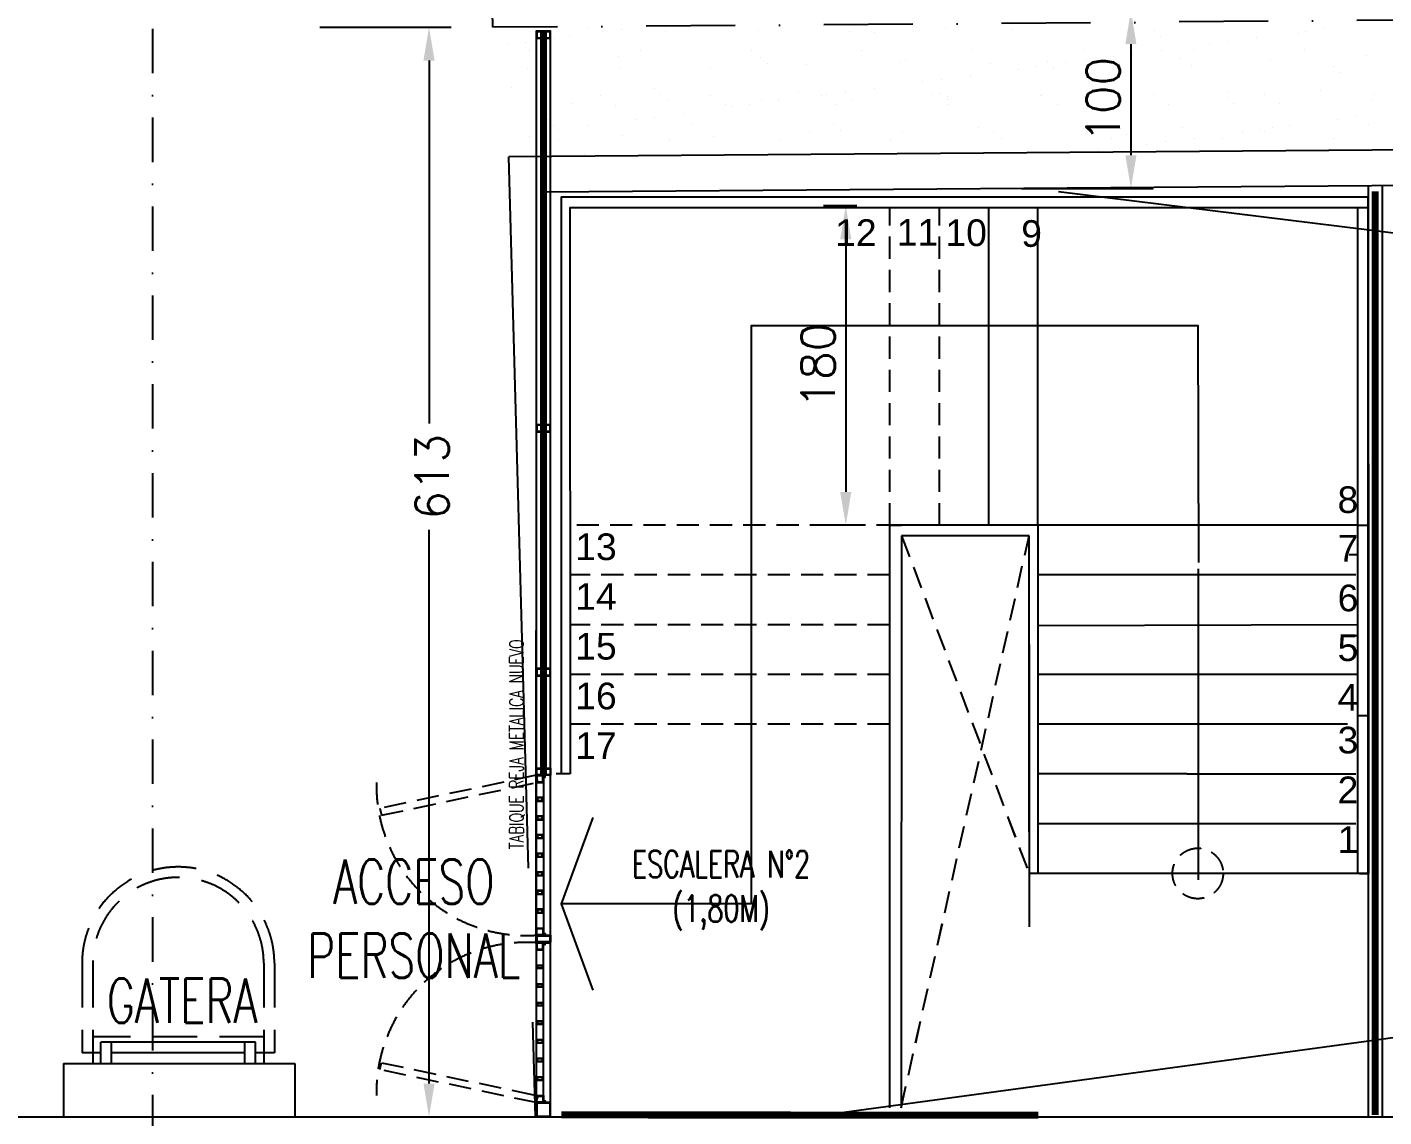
# Model space of a CAD drawing. Header units: millimetres. Extents: x 340 to 1003762, y 22 to 362022.
# Drawn here: x 603515 to 611151, y 307432 to 313566 of the extents above; entities that cross this region are included whole.
import ezdxf
from ezdxf.enums import TextEntityAlignment as Align

# ---------------------------------------------------------------- set-up
doc = ezdxf.new("R2010")
doc.units = ezdxf.units.MM
for name, pattern in [('LSBB_P_002 - PLANTA 1° NIVEL SALA DE VENTAS$0$000_ALTILLO PROPUESTA$0$HIDDEN', [0.375, 0.25, -0.125]), ('LSBB_P_002 - PLANTA 1° NIVEL SALA DE VENTAS$0$CONTINUOS', [0]), ('LSBB_P_002 - PLANTA 1° NIVEL SALA DE VENTAS$0$DASHDOT', [1, 0.5, -0.25, 0, -0.25]), ('LSBB_P_002 - PLANTA 1° NIVEL SALA DE VENTAS$0$DASHDOT2', [0.5, 0.25, -0.125, 0, -0.125]), ('LSBB_P_002 - PLANTA 1° NIVEL SALA DE VENTAS$0$HIDDEN', [0.375, 0.25, -0.125])]:
    doc.linetypes.add(name, pattern=pattern)
for name, color, linetype in [('A-DEMOLICION SV', 40, 'Continuous'), ('LSBB_P_002 - PLANTA 1° NIVEL SALA DE VENTAS$0$01', 8, 'Continuous'), ('LSBB_P_002 - PLANTA 1° NIVEL SALA DE VENTAS$0$A-PUERTAS', 2, 'Continuous'), ('LSBB_P_002 - PLANTA 1° NIVEL SALA DE VENTAS$0$A-SE CONSTRUYE RELLENO', 10, 'LSBB_P_002 - PLANTA 1° NIVEL SALA DE VENTAS$0$CONTINUOS'), ('LSBB_P_002 - PLANTA 1° NIVEL SALA DE VENTAS$0$A-TABIQUES', 3, 'Continuous'), ('LSBB_P_002 - PLANTA 1° NIVEL SALA DE VENTAS$0$A-Textos', 2, 'Continuous'), ('LSBB_P_002 - PLANTA 1° NIVEL SALA DE VENTAS$0$AUX', 252, 'Continuous'), ('LSBB_P_002 - PLANTA 1° NIVEL SALA DE VENTAS$0$CONSTRUIDO', 7, 'Continuous'), ('LSBB_P_002 - PLANTA 1° NIVEL SALA DE VENTAS$0$COTAS 125', 2, 'Continuous'), ('LSBB_P_002 - PLANTA 1° NIVEL SALA DE VENTAS$0$EJES', 8, 'LSBB_P_002 - PLANTA 1° NIVEL SALA DE VENTAS$0$DASHDOT2'), ('LSBB_P_002 - PLANTA 1° NIVEL SALA DE VENTAS$0$ELEVACION', 2, 'Continuous'), ('LSBB_P_002 - PLANTA 1° NIVEL SALA DE VENTAS$0$ESCALERAS', 8, 'Continuous'), ('LSBB_P_002 - PLANTA 1° NIVEL SALA DE VENTAS$0$HATCH', 8, 'Continuous'), ('LSBB_P_002 - PLANTA 1° NIVEL SALA DE VENTAS$0$LETREROS', 2, 'Continuous'), ('LSBB_P_002 - PLANTA 1° NIVEL SALA DE VENTAS$0$MUROS', 5, 'Continuous'), ('LSBB_P_002 - PLANTA 1° NIVEL SALA DE VENTAS$0$REVIVE', 7, 'Continuous')]:
    doc.layers.add(name, color=color, linetype=linetype)
doc.styles.add('LSBB_P_002 - PLANTA 1° NIVEL SALA DE VENTAS$0$ROMANS', font='romans')
doc.styles.add('LSBB_P_002 - PLANTA 1° NIVEL SALA DE VENTAS$0$SANSSERIF', font='sas_____.pfb')
doc.dimstyles.new('LSBB_P_002 - PLANTA 1° NIVEL SALA DE VENTAS$0$DIMENSION-125', dxfattribs={"dimscale": 125, "dimtxt": 0.0015, "dimasz": 0.0015, "dimexe": 0.001, "dimexo": 0.0005, "dimgap": 0.0005, "dimtad": 1, "dimdec": 0, "dimlfac": 100, "dimzin": 0, "dimdsep": 46, "dimtxsty": 'LSBB_P_002 - PLANTA 1° NIVEL SALA DE VENTAS$0$ROMANS', "dimcen": 0.004, "dimclrd": 4, "dimclre": 8, "dimclrt": 3, "dimadec": 0, "dimazin": 0, "dimtfac": 1, "dimtdec": 0, "dimtix": 1, "dimtofl": 0, "dimtmove": 2, "dimatfit": 3, "dimfxl": 0, "dimtolj": 1, "dimtzin": 0, "dimarcsym": 0})

# ---------------------------------------------------------------- blocks, each defined once
blk = doc.blocks.new('*X38')
at = {"color": 0}
for p, q in [((552.4343, 127.6237), (552.4343, 127.6237)), ((552.5356, 127.6657), (552.5356, 127.6657)), ((552.6205, 127.6439), (552.6205, 127.6439)), ((552.7246, 127.6576), (552.7246, 127.6576)), ((552.9745, 127.6432), (552.9745, 127.6432)), ((553.498, 127.6499), (553.498, 127.6499)), ((554.0096, 127.6474), (554.0096, 127.6474)), ((554.1479, 127.6411), (554.1479, 127.6411)), ((554.5498, 127.6669), (554.5498, 127.6669)), ((554.9232, 127.6572), (554.9232, 127.6572)), ((555.7234, 127.6503), (555.7234, 127.6503)), ((555.7603, 127.6165), (555.7603, 127.6165)), ((556.3017, 127.6107), (556.3017, 127.6107)), ((556.5355, 127.6326), (556.5355, 127.6326)), ((556.5734, 127.6464), (556.5734, 127.6464)), ((556.6775, 127.6601), (556.6775, 127.6601)), ((552.0821, 127.573), (552.0821, 127.573)), ((552.1862, 127.5867), (552.1862, 127.5867)), ((552.2086, 127.5379), (552.2086, 127.5379)), ((552.3488, 127.6081), (552.3488, 127.6081)), ((552.8314, 127.539), (552.8314, 127.539)), ((553.4542, 127.5402), (553.4542, 127.5402)), ((554.0771, 127.5413), (554.0771, 127.5413)), ((554.6999, 127.5424), (554.6999, 127.5424)), ((555.3227, 127.5436), (555.3227, 127.5436)), ((555.7633, 127.5398), (555.7633, 127.5398)), ((555.9455, 127.5447), (555.9455, 127.5447)), ((556.035, 127.5756), (556.035, 127.5756)), ((556.1391, 127.5893), (556.1391, 127.5893)), ((556.5684, 127.5458), (556.5684, 127.5458)), ((552.7095, 127.5062), (552.7095, 127.5062)), ((553.5098, 127.4993), (553.5098, 127.4993)), ((553.5467, 127.4656), (553.5467, 127.4656)), ((553.7684, 127.4623), (553.7684, 127.4623)), ((554.292, 127.469), (554.292, 127.469)), ((554.3219, 127.4817), (554.3219, 127.4817)), ((554.8036, 127.4666), (554.8036, 127.4666)), ((555.1222, 127.4748), (555.1222, 127.4748)), ((555.225, 127.4689), (555.225, 127.4689)), ((555.3438, 127.486), (555.3438, 127.486)), ((555.4967, 127.5047), (555.4967, 127.5047)), ((555.6008, 127.5184), (555.6008, 127.5184)), ((555.8673, 127.4927), (555.8673, 127.4927)), ((555.9343, 127.4571), (555.9343, 127.4571)), ((556.3789, 127.4902), (556.3789, 127.4902)), ((556.9191, 127.5097), (556.9191, 127.5097)), ((552.1931, 127.4387), (552.1931, 127.4387)), ((552.7166, 127.4453), (552.7166, 127.4453)), ((553.2283, 127.4429), (553.2283, 127.4429)), ((554.6866, 127.398), (554.6866, 127.398)), ((554.9583, 127.4338), (554.9583, 127.4338)), ((555.0624, 127.4475), (555.0624, 127.4475)), ((555.1591, 127.441), (555.1591, 127.441)), ((556.7346, 127.4502), (556.7346, 127.4502)), ((556.7715, 127.4165), (556.7715, 127.4165)), ((552.1083, 127.3307), (552.1083, 127.3307)), ((552.9086, 127.3238), (552.9086, 127.3238)), ((553.7207, 127.3061), (553.7207, 127.3061)), ((553.9857, 127.3058), (553.9857, 127.3058)), ((554.1483, 127.3272), (554.1483, 127.3272)), ((554.4199, 127.3629), (554.4199, 127.3629)), ((554.524, 127.3766), (554.524, 127.3766)), ((556.1377, 127.3052), (556.1377, 127.3052)), ((556.6612, 127.3119), (556.6612, 127.3119)), ((552.4469, 127.2383), (552.4469, 127.2383)), ((552.605, 127.2854), (552.605, 127.2854)), ((552.6893, 127.2316), (552.6893, 127.2316)), ((552.9455, 127.29), (552.9455, 127.29)), ((552.9871, 127.2578), (552.9871, 127.2578)), ((553.2278, 127.2865), (553.2278, 127.2865)), ((553.3121, 127.2328), (553.3121, 127.2328)), ((553.4473, 127.2349), (553.4473, 127.2349)), ((553.5106, 127.2645), (553.5106, 127.2645)), ((553.6099, 127.2563), (553.6099, 127.2563)), ((553.8506, 127.2876), (553.8506, 127.2876)), ((553.8816, 127.2921), (553.8816, 127.2921)), ((553.935, 127.2339), (553.935, 127.2339)), ((554.0222, 127.262), (554.0222, 127.262)), ((554.4735, 127.2888), (554.4735, 127.2888)), ((554.521, 127.2993), (554.521, 127.2993)), ((554.5578, 127.235), (554.5578, 127.235)), ((554.5579, 127.2655), (554.5579, 127.2655)), ((554.5624, 127.2815), (554.5624, 127.2815)), ((555.0859, 127.2882), (555.0859, 127.2882)), ((555.0963, 127.2899), (555.0963, 127.2899)), ((555.1806, 127.2362), (555.1806, 127.2362)), ((555.3331, 127.2816), (555.3331, 127.2816)), ((555.5975, 127.2857), (555.5975, 127.2857)), ((555.7191, 127.291), (555.7191, 127.291)), ((555.8035, 127.2373), (555.8035, 127.2373)), ((556.1334, 127.2747), (556.1334, 127.2747)), ((556.1702, 127.2409), (556.1702, 127.2409)), ((556.3419, 127.2922), (556.3419, 127.2922)), ((556.4263, 127.2384), (556.4263, 127.2384)), ((556.9455, 127.257), (556.9455, 127.257)), ((556.9648, 127.2933), (556.9648, 127.2933)), ((552.909, 127.164), (552.909, 127.164)), ((553.0716, 127.1854), (553.0716, 127.1854)), ((553.3432, 127.2212), (553.3432, 127.2212)), ((556.7578, 127.1529), (556.7578, 127.1529)), ((556.8619, 127.1666), (556.8619, 127.1666)), ((552.2665, 127.0794), (552.2665, 127.0794)), ((552.3074, 127.1483), (552.3074, 127.1483)), ((552.3443, 127.1145), (552.3443, 127.1145)), ((552.3706, 127.0931), (552.3706, 127.0931)), ((552.5332, 127.1145), (552.5332, 127.1145)), ((552.8049, 127.1503), (552.8049, 127.1503)), ((553.1195, 127.1306), (553.1195, 127.1306)), ((553.781, 127.077), (553.781, 127.077)), ((553.9198, 127.1237), (553.9198, 127.1237)), ((553.9566, 127.0899), (553.9566, 127.0899)), ((554.3046, 127.0836), (554.3046, 127.0836)), ((554.7319, 127.106), (554.7319, 127.106)), ((554.8162, 127.0812), (554.8162, 127.0812)), ((555.3564, 127.1007), (555.3564, 127.1007)), ((555.5321, 127.0992), (555.5321, 127.0992)), ((555.8799, 127.1073), (555.8799, 127.1073)), ((556.2194, 127.082), (556.2194, 127.082)), ((556.3235, 127.0957), (556.3235, 127.0957)), ((556.3442, 127.0815), (556.3442, 127.0815)), ((556.3915, 127.1049), (556.3915, 127.1049)), ((556.4861, 127.1171), (556.4861, 127.1171)), ((556.9317, 127.1243), (556.9317, 127.1243)), ((552.2057, 127.0533), (552.2057, 127.0533)), ((552.3701, 127.0371), (552.3701, 127.0371)), ((552.7292, 127.06), (552.7292, 127.06)), ((552.9929, 127.0382), (552.9929, 127.0382)), ((553.2409, 127.0575), (553.2409, 127.0575)), ((553.6158, 127.0393), (553.6158, 127.0393)), ((554.2386, 127.0405), (554.2386, 127.0405)), ((554.8614, 127.0416), (554.8614, 127.0416)), ((555.4842, 127.0427), (555.4842, 127.0427)), ((555.569, 127.0654), (555.569, 127.0654)), ((555.681, 127.0111), (555.681, 127.0111)), ((555.7852, 127.0248), (555.7852, 127.0248)), ((555.9477, 127.0462), (555.9477, 127.0462)), ((556.1071, 127.0439), (556.1071, 127.0439)), ((556.7299, 127.045), (556.7299, 127.045)), ((552.5182, 126.9551), (552.5182, 126.9551)), ((555.4094, 126.9754), (555.4094, 126.9754))]:
    blk.add_line(p, q, dxfattribs=at)
blk = doc.blocks.new('*D79')
at = {"layer": 'LSBB_P_002 - PLANTA 1° NIVEL SALA DE VENTAS$0$COTAS 125', "color": 8, "linetype": 'Continuous', "lineweight": -2, "transparency": 16777216}
for p, q in [((828.3802, 327.6741), (829.1204, 327.6741)), ((828.3802, 321.5406), (829.1204, 321.5406))]:
    blk.add_line(p, q, dxfattribs=at)
at = {"layer": 'LSBB_P_002 - PLANTA 1° NIVEL SALA DE VENTAS$0$COTAS 125', "linetype": 'Continuous', "lineweight": -2, "transparency": 16777216}
for p, q in [((828.9954, 327.4866), (828.9954, 325.4426)), ((828.9954, 321.7281), (828.9954, 324.8444))]:
    blk.add_line(p, q, dxfattribs=at)
at = {"layer": 'LSBB_P_002 - PLANTA 1° NIVEL SALA DE VENTAS$0$COTAS 125', "transparency": 16777216}
for points in [[(828.9641, 327.4866), (829.0266, 327.4866), (828.9954, 327.6741)], [(828.9641, 321.7281), (829.0266, 321.7281), (828.9954, 321.5406)]]:
    blk.add_solid(points, dxfattribs=at)
at = {"layer": 'LSBB_P_002 - PLANTA 1° NIVEL SALA DE VENTAS$0$COTAS 125', "color": 2, "transparency": 16777216, "insert": (829.0126, 325.1435), "char_height": 0.1875, "attachment_point": 5, "rotation": 90, "style": 'LSBB_P_002 - PLANTA 1° NIVEL SALA DE VENTAS$0$ROMANS'}
blk.add_mtext('\\A1;613', dxfattribs=at)
blk = doc.blocks.new('*D92')
at = {"layer": 'LSBB_P_002 - PLANTA 1° NIVEL SALA DE VENTAS$0$COTAS 125', "color": 8, "linetype": 'Continuous', "lineweight": -2, "transparency": 16777216}
for p, q in [((832.3309, 327.7662), (833.0711, 327.7662)), ((832.3309, 326.7662), (833.0711, 326.7662))]:
    blk.add_line(p, q, dxfattribs=at)
at = {"layer": 'LSBB_P_002 - PLANTA 1° NIVEL SALA DE VENTAS$0$COTAS 125', "linetype": 'Continuous', "lineweight": -2, "transparency": 16777216}
blk.add_line((832.9461, 327.5787), (832.9461, 326.9537), dxfattribs=at)
at = {"layer": 'LSBB_P_002 - PLANTA 1° NIVEL SALA DE VENTAS$0$COTAS 125', "transparency": 16777216}
for points in [[(832.9148, 327.5787), (832.9773, 327.5787), (832.9461, 327.7662)], [(832.9148, 326.9537), (832.9773, 326.9537), (832.9461, 326.7662)]]:
    blk.add_solid(points, dxfattribs=at)
at = {"layer": 'LSBB_P_002 - PLANTA 1° NIVEL SALA DE VENTAS$0$COTAS 125', "color": 2, "transparency": 16777216, "insert": (832.7898, 327.2662), "char_height": 0.1875, "attachment_point": 5, "rotation": 90, "style": 'LSBB_P_002 - PLANTA 1° NIVEL SALA DE VENTAS$0$ROMANS'}
blk.add_mtext('\\A1;100', dxfattribs=at)
blk = doc.blocks.new('LSBB_P_002 - PLANTA 1° NIVEL SALA DE VENTAS$0$EM')
at = {"layer": 'LSBB_P_002 - PLANTA 1° NIVEL SALA DE VENTAS$0$A-PUERTAS', "color": 6, "linetype": 'LSBB_P_002 - PLANTA 1° NIVEL SALA DE VENTAS$0$HIDDEN', "ltscale": 0.5}
for points in [[(213.6763, -20.9721), (213.668, -20.9329), (212.7874, -21.1189), (212.7957, -21.158)], [(213.6763, -22.7365), (213.668, -22.7756), (212.7874, -22.5897), (212.7957, -22.5506)]]:
    blk.add_lwpolyline(points, close=True, dxfattribs=at)
at = {"layer": 'LSBB_P_002 - PLANTA 1° NIVEL SALA DE VENTAS$0$A-PUERTAS', "color": 8, "linetype": 'LSBB_P_002 - PLANTA 1° NIVEL SALA DE VENTAS$0$HIDDEN', "ltscale": 0.5}
for centre, start, end in [((213.6098, -20.9929), 178.63895, 273.96495), ((213.6098, -22.7156), 86.03505, 181.36105)]:
    blk.add_arc(centre, 0.842, start, end, dxfattribs=at)
at = {"layer": 'LSBB_P_002 - PLANTA 1° NIVEL SALA DE VENTAS$0$A-TABIQUES', "color": 6}
for points in [[(213.668, -20.8929), (213.748, -20.8929), (213.748, -20.9329), (213.668, -20.9329)], [(213.708, -20.9329), (213.668, -20.9329), (213.668, -20.9729), (213.708, -20.9729)], [(213.718, -20.9329), (213.708, -20.9329), (213.708, -20.9429), (213.718, -20.9429)], [(213.703, -21.0578), (213.673, -21.0578), (213.673, -21.0778), (213.703, -21.0778)], [(213.703, -21.1628), (213.673, -21.1628), (213.673, -21.1828), (213.703, -21.1828)], [(213.703, -21.2677), (213.673, -21.2677), (213.673, -21.2877), (213.703, -21.2877)], [(213.703, -21.3726), (213.673, -21.3726), (213.673, -21.3926), (213.703, -21.3926)], [(213.703, -21.4775), (213.673, -21.4775), (213.673, -21.4975), (213.703, -21.4975)], [(213.703, -21.5824), (213.673, -21.5824), (213.673, -21.6024), (213.703, -21.6024)], [(213.703, -21.6874), (213.673, -21.6874), (213.673, -21.7074), (213.703, -21.7074)], [(213.708, -21.8331), (213.668, -21.8331), (213.668, -21.7931), (213.708, -21.7931)], [(213.668, -21.8331), (213.748, -21.8331), (213.748, -21.8731), (213.668, -21.8731)], [(213.668, -21.8755), (213.748, -21.8755), (213.748, -21.8355), (213.668, -21.8355)], [(213.718, -21.8331), (213.708, -21.8331), (213.708, -21.8231), (213.718, -21.8231)], [(213.708, -21.8755), (213.668, -21.8755), (213.668, -21.9155), (213.708, -21.9155)], [(213.718, -21.8755), (213.708, -21.8755), (213.708, -21.8855), (213.718, -21.8855)], [(213.703, -22.0212), (213.673, -22.0212), (213.673, -22.0012), (213.703, -22.0012)], [(213.703, -22.1261), (213.673, -22.1261), (213.673, -22.1061), (213.703, -22.1061)], [(213.703, -22.2311), (213.673, -22.2311), (213.673, -22.2111), (213.703, -22.2111)], [(213.703, -22.336), (213.673, -22.336), (213.673, -22.316), (213.703, -22.316)], [(213.703, -22.4409), (213.673, -22.4409), (213.673, -22.4209), (213.703, -22.4209)], [(213.703, -22.5458), (213.673, -22.5458), (213.673, -22.5258), (213.703, -22.5258)], [(213.703, -22.6507), (213.673, -22.6507), (213.673, -22.6307), (213.703, -22.6307)], [(213.708, -22.7756), (213.668, -22.7756), (213.668, -22.7356), (213.708, -22.7356)], [(213.668, -22.8556), (213.748, -22.8556), (213.748, -22.7756), (213.668, -22.7756)], [(213.718, -22.7756), (213.708, -22.7756), (213.708, -22.7656), (213.718, -22.7656)]]:
    blk.add_lwpolyline(points, close=True, dxfattribs=at)
for points, elevation in [([(213.745, -20.9299), (213.671, -20.9299), (213.671, -20.8959), (213.745, -20.8959)], 0), ([(213.705, -20.9359), (213.671, -20.9359), (213.671, -20.9699), (213.705, -20.9699)], -0.0032), ([(213.701, -21.0598), (213.675, -21.0598), (213.675, -21.0758), (213.701, -21.0758)], 0), ([(213.701, -21.1648), (213.675, -21.1648), (213.675, -21.1808), (213.701, -21.1808)], 0), ([(213.701, -21.2697), (213.675, -21.2697), (213.675, -21.2857), (213.701, -21.2857)], 0), ([(213.701, -21.3746), (213.675, -21.3746), (213.675, -21.3906), (213.701, -21.3906)], 0), ([(213.701, -21.4795), (213.675, -21.4795), (213.675, -21.4955), (213.701, -21.4955)], 0), ([(213.701, -21.5844), (213.675, -21.5844), (213.675, -21.6004), (213.701, -21.6004)], 0), ([(213.701, -21.6894), (213.675, -21.6894), (213.675, -21.7054), (213.701, -21.7054)], 0), ([(213.705, -21.8301), (213.671, -21.8301), (213.671, -21.7961), (213.705, -21.7961)], -0.0032), ([(213.745, -21.8701), (213.671, -21.8701), (213.671, -21.8361), (213.745, -21.8361)], 0), ([(213.745, -21.8385), (213.671, -21.8385), (213.671, -21.8725), (213.745, -21.8725)], 0), ([(213.705, -21.8785), (213.671, -21.8785), (213.671, -21.9125), (213.705, -21.9125)], -0.0032), ([(213.701, -22.0192), (213.675, -22.0192), (213.675, -22.0032), (213.701, -22.0032)], 0), ([(213.701, -22.1241), (213.675, -22.1241), (213.675, -22.1081), (213.701, -22.1081)], 0), ([(213.701, -22.2291), (213.675, -22.2291), (213.675, -22.2131), (213.701, -22.2131)], 0), ([(213.701, -22.334), (213.675, -22.334), (213.675, -22.318), (213.701, -22.318)], 0), ([(213.701, -22.4389), (213.675, -22.4389), (213.675, -22.4229), (213.701, -22.4229)], 0), ([(213.701, -22.5438), (213.675, -22.5438), (213.675, -22.5278), (213.701, -22.5278)], 0), ([(213.701, -22.6487), (213.675, -22.6487), (213.675, -22.6327), (213.701, -22.6327)], 0), ([(213.705, -22.7726), (213.671, -22.7726), (213.671, -22.7386), (213.705, -22.7386)], -0.0032), ([(213.745, -22.7786), (213.671, -22.7786), (213.671, -22.8526), (213.745, -22.8526)], 0)]:
    blk.add_lwpolyline(points, close=True, dxfattribs=dict(at, elevation=elevation))
at = {"layer": 'LSBB_P_002 - PLANTA 1° NIVEL SALA DE VENTAS$0$A-TABIQUES', "color": 2}
for points in [[(213.668, -21.8331), (213.668, -20.9329), (213.708, -20.9329), (213.708, -21.8331)], [(213.668, -21.8755), (213.668, -22.7756), (213.708, -22.7756), (213.708, -21.8755)]]:
    blk.add_lwpolyline(points, close=True, dxfattribs=at)
blk = doc.blocks.new('LSBB_P_002 - PLANTA 1° NIVEL SALA DE VENTAS$0$gatera')
at = {"layer": 'LSBB_P_002 - PLANTA 1° NIVEL SALA DE VENTAS$0$AUX', "color": 9, "linetype": 'LSBB_P_002 - PLANTA 1° NIVEL SALA DE VENTAS$0$000_ALTILLO PROPUESTA$0$HIDDEN'}
for p, q in [((4627.3753, 748.1675), (4627.3753, 747.6624)), ((4627.4353, 748.1675), (4627.4353, 747.6624)), ((4628.3983, 748.1675), (4628.3983, 747.6624)), ((4628.4583, 748.1675), (4628.4583, 747.6624)), ((4628.3983, 747.7525), (4627.4353, 747.7525)), ((4627.4818, 747.6624), (4627.3753, 747.6624)), ((4628.4583, 747.6624), (4628.3518, 747.6624))]:
    blk.add_line(p, q, dxfattribs=at)
for centre, radius, start, end in [((4627.9168, 748.1675), 0.5415, 0, 180), ((4627.9168, 748.1687), 0.4815, 359.85665, 180.14335)]:
    blk.add_arc(centre, radius, start, end, dxfattribs=at)
at = {"layer": 'LSBB_P_002 - PLANTA 1° NIVEL SALA DE VENTAS$0$CONSTRUIDO', "color": 7}
for p, q in [((4627.4818, 747.6024), (4627.4818, 747.7224)), ((4628.3518, 747.7224), (4627.4818, 747.7224)), ((4627.5418, 747.6024), (4627.5418, 747.7224)), ((4628.2918, 747.6024), (4628.2918, 747.7224)), ((4628.3518, 747.6024), (4628.3518, 747.7224)), ((4627.4353, 747.6624), (4627.4353, 747.6024)), ((4628.2918, 747.6624), (4627.5418, 747.6624)), ((4628.3983, 747.6624), (4628.3983, 747.6024)), ((4627.2711, 747.6024), (4628.5726, 747.6024)), ((4627.2711, 747.6024), (4627.2711, 747.3024)), ((4628.5726, 747.6024), (4628.5726, 747.3024))]:
    blk.add_line(p, q, dxfattribs=at)
blk = doc.blocks.new('LSBB_P_002 - PLANTA 1° NIVEL SALA DE VENTAS$0$ESCALERA')
at = {"layer": 'LSBB_P_002 - PLANTA 1° NIVEL SALA DE VENTAS$0$ELEVACION', "linetype": 'LSBB_P_002 - PLANTA 1° NIVEL SALA DE VENTAS$0$000_ALTILLO PROPUESTA$0$HIDDEN', "ltscale": 0.5}
for p, q in [((1223.1224, 323.8933), (1223.1224, 325.6806)), ((1223.4011, 323.8933), (1223.4011, 325.6806))]:
    blk.add_line(p, q, dxfattribs=at)
at = {"layer": 'LSBB_P_002 - PLANTA 1° NIVEL SALA DE VENTAS$0$ELEVACION', "ltscale": 0.5}
for p, q in [((1223.6789, 323.8933), (1223.6789, 325.6806)), ((1223.9557, 323.8933), (1223.9557, 325.6806)), ((1224.0072, 323.8933), (1223.1224, 323.8933))]:
    blk.add_line(p, q, dxfattribs=at)
at = {"layer": 'LSBB_P_002 - PLANTA 1° NIVEL SALA DE VENTAS$0$ELEVACION', "color": 8, "linetype": 'LSBB_P_002 - PLANTA 1° NIVEL SALA DE VENTAS$0$000_ALTILLO PROPUESTA$0$HIDDEN', "ltscale": 0.5}
for p, q in [((1223.1857, 320.6143), (1223.9057, 323.8333)), ((1223.1883, 323.8333), (1223.9057, 321.9334))]:
    blk.add_line(p, q, dxfattribs=at)
at = {"layer": 'LSBB_P_002 - PLANTA 1° NIVEL SALA DE VENTAS$0$ELEVACION'}
blk.add_line((1225.7657, 321.9333), (1225.8093, 321.9333), dxfattribs=at)
at = {"layer": 'LSBB_P_002 - PLANTA 1° NIVEL SALA DE VENTAS$0$ELEVACION', "ltscale": 0.5}
for points in [[(1225.8149, 321.9333), (1225.8142, 325.7406), (1221.2724, 325.7406), (1221.2724, 322.4933)], [(1225.8145, 321.9333), (1225.8145, 325.6806), (1221.321, 325.6806), (1221.3224, 322.4933)], [(1224.8618, 323.6844), (1224.8579, 325.0156), (1222.341, 325.0156), (1222.341, 321.7625), (1221.2724, 321.7625)], [(1223.1224, 320.6143), (1223.1224, 323.8933), (1223.1885, 323.8933)], [(1223.9557, 323.8933), (1223.9557, 321.9333)], [(1223.1883, 323.8333), (1223.1857, 320.6143)], [(1223.9057, 322.1679), (1223.9057, 323.8333)], [(1224.859, 321.8981), (1224.8596, 323.6474)], [(1223.9057, 323.2224), (1223.9057, 321.9334)], [(1221.4497, 322.2479), (1221.2724, 321.7625), (1221.4497, 321.2771)], [(1223.1844, 320.6143), (1223.1844, 320.6143)]]:
    blk.add_lwpolyline(points, dxfattribs=at)
at = {"layer": 'LSBB_P_002 - PLANTA 1° NIVEL SALA DE VENTAS$0$ELEVACION', "color": 8, "ltscale": 0.5}
for points in [[(1225.8145, 325.6603), (1225.8157, 322.821), (1225.7557, 322.821), (1225.7557, 325.6806)], [(1225.7557, 323.8933), (1223.9057, 323.8933)], [(1223.9057, 323.8333), (1223.1883, 323.8333)], [(1225.7082, 323.7289), (1225.7557, 323.7289)], [(1225.7457, 323.6133), (1223.9557, 323.6133)], [(1221.3224, 322.4933), (1221.2445, 322.4933)]]:
    blk.add_lwpolyline(points, dxfattribs=at)
at = {"layer": 'LSBB_P_002 - PLANTA 1° NIVEL SALA DE VENTAS$0$ELEVACION', "linetype": 'LSBB_P_002 - PLANTA 1° NIVEL SALA DE VENTAS$0$000_ALTILLO PROPUESTA$0$HIDDEN', "ltscale": 0.5}
for points in [[(1223.1724, 323.8933), (1221.3224, 323.8933)], [(1223.1224, 323.6133), (1221.3224, 323.6133)], [(1223.1224, 323.3333), (1221.3224, 323.3333)], [(1223.1224, 323.0533), (1221.3224, 323.0533)], [(1223.1224, 322.7733), (1221.3224, 322.7733)]]:
    blk.add_lwpolyline(points, dxfattribs=at)
at = {"layer": 'LSBB_P_002 - PLANTA 1° NIVEL SALA DE VENTAS$0$ELEVACION', "color": 8}
blk.add_lwpolyline([(1225.7557, 323.8936), (1225.8157, 323.8936), (1225.8157, 321.9333), (1225.7557, 321.9333)], close=True, dxfattribs=at)
for points in [[(1225.7557, 323.3333), (1223.9557, 323.3267)], [(1225.7557, 323.0533), (1223.9557, 323.0533)], [(1225.6982, 322.7733), (1223.9557, 322.7733)], [(1224.7932, 322.4933), (1223.9557, 322.4933)], [(1224.7932, 322.4933), (1225.7457, 322.4933)], [(1225.7457, 322.2133), (1223.9514, 322.2133)], [(1225.7557, 321.9333), (1223.9057, 321.9333)]]:
    blk.add_lwpolyline(points, dxfattribs=at)
at = {"layer": 'LSBB_P_002 - PLANTA 1° NIVEL SALA DE VENTAS$0$ELEVACION', "color": 8, "linetype": 'LSBB_P_002 - PLANTA 1° NIVEL SALA DE VENTAS$0$000_ALTILLO PROPUESTA$0$HIDDEN', "ltscale": 0.5}
blk.add_circle((1224.8557, 321.9333), 0.1423, dxfattribs=at)
at = {"layer": 'LSBB_P_002 - PLANTA 1° NIVEL SALA DE VENTAS$0$ELEVACION', "color": 8, "ltscale": 0.5, "style": 'LSBB_P_002 - PLANTA 1° NIVEL SALA DE VENTAS$0$SANSSERIF'}
for s, p in [('12', (1222.9313, 325.4653)), ('11', (1223.278, 325.4668)), ('10', (1223.5519, 325.4649)), ('  9', (1223.8619, 325.4604)), ('  8', (1225.6423, 323.9622)), ('13', (1221.468, 323.6972)), ('7', (1225.7009, 323.6889)), ('14', (1221.468, 323.4172)), ('6', (1225.7009, 323.4089)), ('15', (1221.468, 323.1372)), ('5', (1225.7009, 323.1289)), ('16', (1221.468, 322.8572)), ('4', (1225.7009, 322.8489)), ('17', (1221.468, 322.5772)), ('3', (1225.7009, 322.6089)), ('2', (1225.7009, 322.3289)), ('1', (1225.7009, 322.0489))]:
    blk.add_text(s, height=0.15, dxfattribs=at).set_placement(p, align=Align.CENTER)
blk = doc.blocks.new('*D490')
at = {"layer": 'LSBB_P_002 - PLANTA 1° NIVEL SALA DE VENTAS$0$REVIVE', "color": 8, "lineweight": -2, "transparency": 16777216}
for p, q in [((831.403, 326.6681), (831.2163, 326.6681)), ((831.3295, 324.8708), (831.2163, 324.8708))]:
    blk.add_line(p, q, dxfattribs=at)
at = {"layer": 'LSBB_P_002 - PLANTA 1° NIVEL SALA DE VENTAS$0$REVIVE', "color": 4, "lineweight": -2, "transparency": 16777216}
blk.add_line((831.3413, 326.4806), (831.3413, 325.0583), dxfattribs=at)
at = {"layer": 'LSBB_P_002 - PLANTA 1° NIVEL SALA DE VENTAS$0$REVIVE', "color": 4, "transparency": 16777216}
for points in [[(831.31, 326.4806), (831.3725, 326.4806), (831.3413, 326.6681)], [(831.31, 325.0583), (831.3725, 325.0583), (831.3413, 324.8708)]]:
    blk.add_solid(points, dxfattribs=at)
at = {"layer": 'LSBB_P_002 - PLANTA 1° NIVEL SALA DE VENTAS$0$REVIVE', "color": 3, "transparency": 16777216, "insert": (831.185, 325.7695), "char_height": 0.1875, "attachment_point": 5, "rotation": 90, "style": 'LSBB_P_002 - PLANTA 1° NIVEL SALA DE VENTAS$0$ROMANS'}
blk.add_mtext('\\A1;180', dxfattribs=at)
blk = doc.blocks.new('LSBB_P_002 - PLANTA 1° NIVEL SALA DE VENTAS$0$ESC1')
at = {"layer": 'LSBB_P_002 - PLANTA 1° NIVEL SALA DE VENTAS$0$A-SE CONSTRUYE RELLENO', "linetype": 'LSBB_P_002 - PLANTA 1° NIVEL SALA DE VENTAS$0$000_ALTILLO PROPUESTA$0$HIDDEN', "ltscale": 0.5}
for p, q in [((841.5895, 344.8708), (841.5895, 346.6581)), ((841.8682, 344.8708), (841.8682, 346.6581))]:
    blk.add_line(p, q, dxfattribs=at)
at = {"layer": 'LSBB_P_002 - PLANTA 1° NIVEL SALA DE VENTAS$0$A-SE CONSTRUYE RELLENO', "ltscale": 0.5}
for p, q in [((842.146, 344.8708), (842.146, 346.6581)), ((842.4227, 344.8708), (842.4227, 346.6581)), ((842.4743, 344.8708), (841.5894, 344.8708))]:
    blk.add_line(p, q, dxfattribs=at)
at = {"layer": 'LSBB_P_002 - PLANTA 1° NIVEL SALA DE VENTAS$0$A-SE CONSTRUYE RELLENO', "color": 8, "linetype": 'LSBB_P_002 - PLANTA 1° NIVEL SALA DE VENTAS$0$000_ALTILLO PROPUESTA$0$HIDDEN', "ltscale": 0.5}
for p, q in [((841.6527, 341.5918), (842.3727, 344.8108)), ((841.6553, 344.8108), (842.3727, 342.9109))]:
    blk.add_line(p, q, dxfattribs=at)
at = {"layer": 'LSBB_P_002 - PLANTA 1° NIVEL SALA DE VENTAS$0$A-SE CONSTRUYE RELLENO'}
blk.add_line((844.2327, 342.9108), (844.2763, 342.9108), dxfattribs=at)
at = {"layer": 'LSBB_P_002 - PLANTA 1° NIVEL SALA DE VENTAS$0$A-SE CONSTRUYE RELLENO', "ltscale": 0.5}
for points in [[(844.2819, 342.9108), (844.2813, 346.7181), (839.7394, 346.7181), (839.7394, 343.4708)], [(844.2816, 342.9108), (844.2816, 346.6581), (839.7881, 346.6581), (839.7894, 343.4708)], [(843.3289, 344.6619), (843.325, 345.9931), (840.8081, 345.9931), (840.8081, 342.74), (839.7394, 342.74)], [(841.5894, 341.5918), (841.5894, 344.8708), (841.6556, 344.8708)], [(841.6553, 344.8108), (841.6527, 341.5918)], [(842.3727, 343.1454), (842.3727, 344.8108)], [(842.4227, 344.8708), (842.4227, 342.9108)], [(843.326, 342.8756), (843.3266, 344.6249)], [(842.3727, 344.1999), (842.3727, 342.9109)], [(839.9168, 343.2254), (839.7394, 342.74), (839.9168, 342.2545)], [(841.6514, 341.5918), (841.6514, 341.5918)]]:
    blk.add_lwpolyline(points, dxfattribs=at)
at = {"layer": 'LSBB_P_002 - PLANTA 1° NIVEL SALA DE VENTAS$0$A-SE CONSTRUYE RELLENO', "color": 8, "ltscale": 0.5}
for points in [[(844.2816, 346.6378), (844.2827, 343.7985), (844.2227, 343.7985), (844.2227, 346.6581)], [(842.3727, 344.8108), (841.6553, 344.8108)], [(844.2227, 344.8708), (842.3727, 344.8708)], [(844.1753, 344.7064), (844.2227, 344.7064)], [(844.2127, 344.5908), (842.4227, 344.5908)], [(839.7894, 343.4708), (839.7115, 343.4708)]]:
    blk.add_lwpolyline(points, dxfattribs=at)
at = {"layer": 'LSBB_P_002 - PLANTA 1° NIVEL SALA DE VENTAS$0$A-SE CONSTRUYE RELLENO', "linetype": 'LSBB_P_002 - PLANTA 1° NIVEL SALA DE VENTAS$0$000_ALTILLO PROPUESTA$0$HIDDEN', "ltscale": 0.5}
for points in [[(841.6394, 344.8708), (839.7894, 344.8708)], [(841.5894, 344.5908), (839.7894, 344.5908)], [(841.5894, 344.3108), (839.7894, 344.3108)], [(841.5894, 344.0308), (839.7894, 344.0308)], [(841.5894, 343.7508), (839.7894, 343.7508)]]:
    blk.add_lwpolyline(points, dxfattribs=at)
at = {"layer": 'LSBB_P_002 - PLANTA 1° NIVEL SALA DE VENTAS$0$A-SE CONSTRUYE RELLENO', "color": 8}
blk.add_lwpolyline([(844.2227, 344.871), (844.2827, 344.871), (844.2827, 342.9108), (844.2227, 342.9108)], close=True, dxfattribs=at)
for points in [[(844.2227, 344.3108), (842.4227, 344.3042)], [(844.2227, 344.0308), (842.4227, 344.0308)], [(844.1653, 343.7508), (842.4227, 343.7508)], [(843.2603, 343.4708), (842.4227, 343.4708)], [(843.2603, 343.4708), (844.2127, 343.4708)], [(844.2127, 343.1908), (842.4184, 343.1908)], [(844.2227, 342.9108), (842.3727, 342.9108)]]:
    blk.add_lwpolyline(points, dxfattribs=at)
at = {"layer": 'LSBB_P_002 - PLANTA 1° NIVEL SALA DE VENTAS$0$A-SE CONSTRUYE RELLENO', "color": 8, "linetype": 'LSBB_P_002 - PLANTA 1° NIVEL SALA DE VENTAS$0$000_ALTILLO PROPUESTA$0$HIDDEN', "ltscale": 0.5}
blk.add_circle((843.3227, 342.9108), 0.1423, dxfattribs=at)
at = {"layer": 'LSBB_P_002 - PLANTA 1° NIVEL SALA DE VENTAS$0$A-SE CONSTRUYE RELLENO', "color": 8, "ltscale": 0.5, "style": 'LSBB_P_002 - PLANTA 1° NIVEL SALA DE VENTAS$0$SANSSERIF'}
for s, p in [('12', (841.3984, 346.4428)), ('11', (841.745, 346.4443)), ('10', (842.0189, 346.4424)), ('  9', (842.3289, 346.4379)), ('  8', (844.1093, 344.9397)), ('13', (839.9351, 344.6747)), ('7', (844.1679, 344.6664)), ('14', (839.9351, 344.3947)), ('6', (844.1679, 344.3864)), ('15', (839.9351, 344.1147)), ('5', (844.1679, 344.1064)), ('16', (839.9351, 343.8347)), ('4', (844.1679, 343.8264)), ('3', (844.1679, 343.5864)), ('17', (839.9351, 343.5547)), ('2', (844.1679, 343.3064)), ('1', (844.1679, 343.0264))]:
    blk.add_text(s, height=0.15, dxfattribs=at).set_placement(p, align=Align.CENTER)
blk = doc.blocks.new('LSBB_P_002 - PLANTA 1° NIVEL SALA DE VENTAS', base_point=(223.5696, 14.2202))
at = {"layer": 'LSBB_P_002 - PLANTA 1° NIVEL SALA DE VENTAS$0$01'}
for p, q in [((831.1394, 321.5406), (877.4098, 327.8302)), ((874.8145, 321.5406), (832.5394, 326.747))]:
    blk.add_line(p, q, dxfattribs=at)
at = {"layer": 'LSBB_P_002 - PLANTA 1° NIVEL SALA DE VENTAS$0$A-SE CONSTRUYE RELLENO', "const_width": 0.04}
for points in [[(829.6394, 323.4634), (829.6394, 327.6523)], [(834.3216, 321.5518), (834.3216, 326.7509)], [(832.4247, 321.5498), (829.7394, 321.5518)]]:
    blk.add_lwpolyline(points, dxfattribs=at)
at = {"layer": 'LSBB_P_002 - PLANTA 1° NIVEL SALA DE VENTAS$0$A-TABIQUES', "color": 2}
for points in [[(829.5994, 327.652), (829.5994, 321.5406), (829.6794, 321.5406), (829.6794, 327.6526)], [(834.2816, 326.7815), (834.2816, 321.5406), (834.3616, 321.5406), (834.3616, 326.7821)]]:
    blk.add_lwpolyline(points, dxfattribs=at)
at = {"layer": 'LSBB_P_002 - PLANTA 1° NIVEL SALA DE VENTAS$0$A-TABIQUES', "color": 6}
for points in [[(829.5994, 327.612), (829.6794, 327.612), (829.6794, 327.652), (829.5994, 327.652)], [(829.5994, 325.3967), (829.6794, 325.3967), (829.6794, 325.4367), (829.5994, 325.4367)], [(829.5994, 324.0238), (829.6794, 324.0238), (829.6794, 324.0638), (829.5994, 324.0638)]]:
    blk.add_lwpolyline(points, close=True, dxfattribs=at)
at = {"layer": 'LSBB_P_002 - PLANTA 1° NIVEL SALA DE VENTAS$0$A-TABIQUES', "color": 6, "elevation": 0}
for points in [[(829.6764, 327.649), (829.6024, 327.649), (829.6024, 327.615), (829.6764, 327.615)], [(829.6244, 327.5274), (829.6544, 327.5274), (829.6544, 327.5474), (829.6244, 327.5474)], [(829.6524, 327.5454), (829.6264, 327.5454), (829.6264, 327.5294), (829.6524, 327.5294)], [(829.6244, 327.4174), (829.6544, 327.4174), (829.6544, 327.4374), (829.6244, 327.4374)], [(829.6524, 327.4354), (829.6264, 327.4354), (829.6264, 327.4194), (829.6524, 327.4194)], [(829.6244, 327.3074), (829.6544, 327.3074), (829.6544, 327.3274), (829.6244, 327.3274)], [(829.6524, 327.3254), (829.6264, 327.3254), (829.6264, 327.3094), (829.6524, 327.3094)], [(829.6244, 327.1974), (829.6544, 327.1974), (829.6544, 327.2174), (829.6244, 327.2174)], [(829.6524, 327.2154), (829.6264, 327.2154), (829.6264, 327.1994), (829.6524, 327.1994)], [(829.6244, 327.0874), (829.6544, 327.0874), (829.6544, 327.1074), (829.6244, 327.1074)], [(829.6524, 327.1054), (829.6264, 327.1054), (829.6264, 327.0894), (829.6524, 327.0894)], [(829.6244, 326.9774), (829.6544, 326.9774), (829.6544, 326.9974), (829.6244, 326.9974)], [(829.6524, 326.9954), (829.6264, 326.9954), (829.6264, 326.9794), (829.6524, 326.9794)], [(829.6244, 326.8674), (829.6544, 326.8674), (829.6544, 326.8874), (829.6244, 326.8874)], [(829.6524, 326.8854), (829.6264, 326.8854), (829.6264, 326.8694), (829.6524, 326.8694)], [(829.6244, 326.7574), (829.6544, 326.7574), (829.6544, 326.7774), (829.6244, 326.7774)], [(829.6524, 326.7754), (829.6264, 326.7754), (829.6264, 326.7594), (829.6524, 326.7594)], [(829.6244, 326.6474), (829.6544, 326.6474), (829.6544, 326.6674), (829.6244, 326.6674)], [(829.6524, 326.6654), (829.6264, 326.6654), (829.6264, 326.6494), (829.6524, 326.6494)], [(829.6244, 326.5374), (829.6544, 326.5374), (829.6544, 326.5574), (829.6244, 326.5574)], [(829.6524, 326.5554), (829.6264, 326.5554), (829.6264, 326.5394), (829.6524, 326.5394)], [(829.6244, 326.4274), (829.6544, 326.4274), (829.6544, 326.4474), (829.6244, 326.4474)], [(829.6524, 326.4454), (829.6264, 326.4454), (829.6264, 326.4294), (829.6524, 326.4294)], [(829.6244, 326.3174), (829.6544, 326.3174), (829.6544, 326.3374), (829.6244, 326.3374)], [(829.6524, 326.3354), (829.6264, 326.3354), (829.6264, 326.3194), (829.6524, 326.3194)], [(829.6244, 326.2074), (829.6544, 326.2074), (829.6544, 326.2274), (829.6244, 326.2274)], [(829.6524, 326.2254), (829.6264, 326.2254), (829.6264, 326.2094), (829.6524, 326.2094)], [(829.6244, 326.0974), (829.6544, 326.0974), (829.6544, 326.1174), (829.6244, 326.1174)], [(829.6524, 326.1154), (829.6264, 326.1154), (829.6264, 326.0994), (829.6524, 326.0994)], [(829.6244, 325.9874), (829.6544, 325.9874), (829.6544, 326.0074), (829.6244, 326.0074)], [(829.6524, 326.0054), (829.6264, 326.0054), (829.6264, 325.9894), (829.6524, 325.9894)], [(829.6244, 325.8774), (829.6544, 325.8774), (829.6544, 325.8974), (829.6244, 325.8974)], [(829.6524, 325.8954), (829.6264, 325.8954), (829.6264, 325.8794), (829.6524, 325.8794)], [(829.6244, 325.7674), (829.6544, 325.7674), (829.6544, 325.7874), (829.6244, 325.7874)], [(829.6524, 325.7854), (829.6264, 325.7854), (829.6264, 325.7694), (829.6524, 325.7694)], [(829.6244, 325.6574), (829.6544, 325.6574), (829.6544, 325.6774), (829.6244, 325.6774)], [(829.6524, 325.6754), (829.6264, 325.6754), (829.6264, 325.6594), (829.6524, 325.6594)], [(829.6244, 325.5474), (829.6544, 325.5474), (829.6544, 325.5674), (829.6244, 325.5674)], [(829.6524, 325.5654), (829.6264, 325.5654), (829.6264, 325.5494), (829.6524, 325.5494)], [(829.6764, 325.4337), (829.6024, 325.4337), (829.6024, 325.3997), (829.6764, 325.3997)], [(829.6244, 325.4374), (829.6544, 325.4374), (829.6544, 325.4574), (829.6244, 325.4574)], [(829.6524, 325.4554), (829.6264, 325.4554), (829.6264, 325.4394), (829.6524, 325.4394)], [(829.6244, 325.3174), (829.6544, 325.3174), (829.6544, 325.3374), (829.6244, 325.3374)], [(829.6524, 325.3354), (829.6264, 325.3354), (829.6264, 325.3194), (829.6524, 325.3194)], [(829.6244, 325.2074), (829.6544, 325.2074), (829.6544, 325.2274), (829.6244, 325.2274)], [(829.6524, 325.2254), (829.6264, 325.2254), (829.6264, 325.2094), (829.6524, 325.2094)], [(829.6244, 325.0974), (829.6544, 325.0974), (829.6544, 325.1174), (829.6244, 325.1174)], [(829.6524, 325.1154), (829.6264, 325.1154), (829.6264, 325.0994), (829.6524, 325.0994)], [(829.6244, 324.9874), (829.6544, 324.9874), (829.6544, 325.0074), (829.6244, 325.0074)], [(829.6524, 325.0054), (829.6264, 325.0054), (829.6264, 324.9894), (829.6524, 324.9894)], [(829.6244, 324.8774), (829.6544, 324.8774), (829.6544, 324.8974), (829.6244, 324.8974)], [(829.6524, 324.8954), (829.6264, 324.8954), (829.6264, 324.8794), (829.6524, 324.8794)], [(829.6244, 324.7674), (829.6544, 324.7674), (829.6544, 324.7874), (829.6244, 324.7874)], [(829.6524, 324.7854), (829.6264, 324.7854), (829.6264, 324.7694), (829.6524, 324.7694)], [(829.6244, 324.6574), (829.6544, 324.6574), (829.6544, 324.6774), (829.6244, 324.6774)], [(829.6524, 324.6754), (829.6264, 324.6754), (829.6264, 324.6594), (829.6524, 324.6594)], [(829.6244, 324.5474), (829.6544, 324.5474), (829.6544, 324.5674), (829.6244, 324.5674)], [(829.6524, 324.5654), (829.6264, 324.5654), (829.6264, 324.5494), (829.6524, 324.5494)], [(829.6244, 324.4374), (829.6544, 324.4374), (829.6544, 324.4574), (829.6244, 324.4574)], [(829.6524, 324.4554), (829.6264, 324.4554), (829.6264, 324.4394), (829.6524, 324.4394)], [(829.6244, 324.3274), (829.6544, 324.3274), (829.6544, 324.3474), (829.6244, 324.3474)], [(829.6524, 324.3454), (829.6264, 324.3454), (829.6264, 324.3294), (829.6524, 324.3294)], [(829.6244, 324.2174), (829.6544, 324.2174), (829.6544, 324.2374), (829.6244, 324.2374)], [(829.6524, 324.2354), (829.6264, 324.2354), (829.6264, 324.2194), (829.6524, 324.2194)], [(829.6244, 324.1074), (829.6544, 324.1074), (829.6544, 324.1274), (829.6244, 324.1274)], [(829.6524, 324.1254), (829.6264, 324.1254), (829.6264, 324.1094), (829.6524, 324.1094)], [(829.6764, 324.0608), (829.6024, 324.0608), (829.6024, 324.0268), (829.6764, 324.0268)], [(829.6244, 323.9761), (829.6544, 323.9761), (829.6544, 323.9961), (829.6244, 323.9961)], [(829.6524, 323.9941), (829.6264, 323.9941), (829.6264, 323.9781), (829.6524, 323.9781)], [(829.6244, 323.8661), (829.6544, 323.8661), (829.6544, 323.8861), (829.6244, 323.8861)], [(829.6524, 323.8841), (829.6264, 323.8841), (829.6264, 323.8681), (829.6524, 323.8681)], [(829.6244, 323.7561), (829.6544, 323.7561), (829.6544, 323.7761), (829.6244, 323.7761)], [(829.6524, 323.7741), (829.6264, 323.7741), (829.6264, 323.7581), (829.6524, 323.7581)], [(829.6244, 323.6461), (829.6544, 323.6461), (829.6544, 323.6661), (829.6244, 323.6661)], [(829.6524, 323.6641), (829.6264, 323.6641), (829.6264, 323.6481), (829.6524, 323.6481)], [(829.6244, 323.5361), (829.6544, 323.5361), (829.6544, 323.5561), (829.6244, 323.5561)], [(829.6524, 323.5541), (829.6264, 323.5541), (829.6264, 323.5381), (829.6524, 323.5381)]]:
    blk.add_lwpolyline(points, close=True, dxfattribs=at)
at = {"layer": 'LSBB_P_002 - PLANTA 1° NIVEL SALA DE VENTAS$0$EJES'}
blk.add_line((827.4395, 330.1656), (827.4395, 242.5191), dxfattribs=at)
at = {"layer": 'LSBB_P_002 - PLANTA 1° NIVEL SALA DE VENTAS$0$ESCALERAS'}
for points in [[(829.5994, 322.547), (829.5994, 324.2778)], [(832.3727, 323.68), (832.3727, 322.6108)]]:
    blk.add_lwpolyline(points, dxfattribs=at)
at = {"layer": 'LSBB_P_002 - PLANTA 1° NIVEL SALA DE VENTAS$0$ESCALERAS', "color": 8}
blk.add_lwpolyline([(829.9168, 323.2254), (829.7394, 322.74), (829.9168, 322.2545)], dxfattribs=at)
at = {"layer": 'LSBB_P_002 - PLANTA 1° NIVEL SALA DE VENTAS$0$MUROS', "color": 9}
for p, q in [((853.7406, 327.1295), (829.4453, 326.9447)), ((829.5557, 322.9406), (829.4453, 326.9447)), ((853.7421, 326.9295), (829.6508, 326.7463)), ((829.5943, 321.5406), (829.5796, 322.0746))]:
    blk.add_line(p, q, dxfattribs=at)
at = {"layer": 'LSBB_P_002 - PLANTA 1° NIVEL SALA DE VENTAS$0$MUROS', "color": 5}
blk.add_line((824.874, 321.5406), (874.8145, 321.5406), dxfattribs=at)
at = {"layer": 'LSBB_P_002 - PLANTA 1° NIVEL SALA DE VENTAS$0$MUROS', "color": 1, "linetype": 'LSBB_P_002 - PLANTA 1° NIVEL SALA DE VENTAS$0$DASHDOT'}
blk.add_lwpolyline([(874.8145, 246.0142), (884.0218, 245.8738), (878.2752, 328.7938), (853.7198, 327.8594), (829.3552, 327.6741), (828.9439, 342.5876)], dxfattribs=at)
at = {"layer": 'LSBB_P_002 - PLANTA 1° NIVEL SALA DE VENTAS$0$REVIVE'}
blk.add_lwpolyline([(834.1679, 324.2508), (834.2254, 324.2508)], dxfattribs=at)
at = {"color": 1}
blk.add_blockref('LSBB_P_002 - PLANTA 1° NIVEL SALA DE VENTAS$0$EM', (615.9314, 344.3963), dxfattribs=at)
blk.add_blockref('LSBB_P_002 - PLANTA 1° NIVEL SALA DE VENTAS$0$gatera', (-3800.3331, -425.7617))
at = {"layer": 'LSBB_P_002 - PLANTA 1° NIVEL SALA DE VENTAS$0$A-SE CONSTRUYE RELLENO', "color": 1}
blk.add_blockref('LSBB_P_002 - PLANTA 1° NIVEL SALA DE VENTAS$0$ESC1', (-10, -20), dxfattribs=at)
at = {"layer": 'LSBB_P_002 - PLANTA 1° NIVEL SALA DE VENTAS$0$ESCALERAS'}
blk.add_blockref('LSBB_P_002 - PLANTA 1° NIVEL SALA DE VENTAS$0$ESCALERA', (-391.5329, 0.9775), dxfattribs=at)
at = {"layer": 'LSBB_P_002 - PLANTA 1° NIVEL SALA DE VENTAS$0$HATCH'}
blk.add_blockref('*X38', (277.3539, 200.004), dxfattribs=at)
at = {"layer": 'LSBB_P_002 - PLANTA 1° NIVEL SALA DE VENTAS$0$A-Textos', "insert": (829.4475, 323.6378), "char_height": 0.08, "width": 3.652653, "attachment_point": 2, "rotation": 90, "style": 'LSBB_P_002 - PLANTA 1° NIVEL SALA DE VENTAS$0$ROMANS'}
blk.add_mtext('{\\W0.7;TABIQUE REJA METALICA NUEVO}', dxfattribs=at)
at = {"layer": 'LSBB_P_002 - PLANTA 1° NIVEL SALA DE VENTAS$0$A-Textos', "color": 2, "char_height": 0.25, "width": 3.652653, "attachment_point": 2, "style": 'LSBB_P_002 - PLANTA 1° NIVEL SALA DE VENTAS$0$ROMANS'}
for s, insert in [('{\\W0.7;ACCESO\\PPERSONAL}', (828.9097, 322.9899)), ('{\\W0.7;GATERA}', (827.6062, 322.3192))]:
    blk.add_mtext(s, dxfattribs=dict(at, insert=insert))
at = {"layer": 'LSBB_P_002 - PLANTA 1° NIVEL SALA DE VENTAS$0$LETREROS', "insert": (830.6391, 323.0389), "char_height": 0.15, "attachment_point": 2, "style": 'LSBB_P_002 - PLANTA 1° NIVEL SALA DE VENTAS$0$ROMANS'}
blk.add_mtext('{\\W0.7;ESCALERA N°2\\P(1,80M)}', dxfattribs=at)
at = {"layer": 'LSBB_P_002 - PLANTA 1° NIVEL SALA DE VENTAS$0$COTAS 125', "color": 2}
dim = blk.add_linear_dim(base=(832.9461, 326.7662), p1=(832.2684, 327.7662), p2=(832.2684, 326.7662), angle=90, dimstyle='LSBB_P_002 - PLANTA 1° NIVEL SALA DE VENTAS$0$DIMENSION-125', override={"dimclrd": 256, "dimclrt": 2, "dimfxl": 0.005}, dxfattribs=at)
dim.commit()
dim.dimension.update_dxf_attribs({"geometry": '*D92', "text_midpoint": (832.7898, 327.2662)})
dim = blk.add_linear_dim(base=(828.9954, 321.5406), p1=(828.3177, 327.6741), p2=(828.3177, 321.5406), angle=90, dimstyle='LSBB_P_002 - PLANTA 1° NIVEL SALA DE VENTAS$0$DIMENSION-125', override={"dimclrd": 256, "dimclrt": 2, "dimfxl": 0.005}, dxfattribs=at)
dim.commit()
dim.dimension.update_dxf_attribs({"geometry": '*D79', "text_midpoint": (829.0126, 325.1435), "dimtype": 128})
at = {"layer": 'LSBB_P_002 - PLANTA 1° NIVEL SALA DE VENTAS$0$REVIVE'}
dim = blk.add_linear_dim(base=(831.3413, 324.8708), p1=(831.4655, 326.6681), p2=(831.392, 324.8708), angle=90, dimstyle='LSBB_P_002 - PLANTA 1° NIVEL SALA DE VENTAS$0$DIMENSION-125', override={"dimfxl": 0.02}, dxfattribs=at)
dim.commit()
dim.dimension.update_dxf_attribs({"geometry": '*D490', "text_midpoint": (831.185, 325.7695)})

msp = doc.modelspace()

# ---------------------------------------------------------------- block references
at = {"layer": 'A-DEMOLICION SV', "xscale": 1000, "yscale": 1000, "zscale": 1000}
msp.add_blockref('LSBB_P_002 - PLANTA 1° NIVEL SALA DE VENTAS', (350.9, 111.5), dxfattribs=at)

doc.saveas('drawing.dxf')
